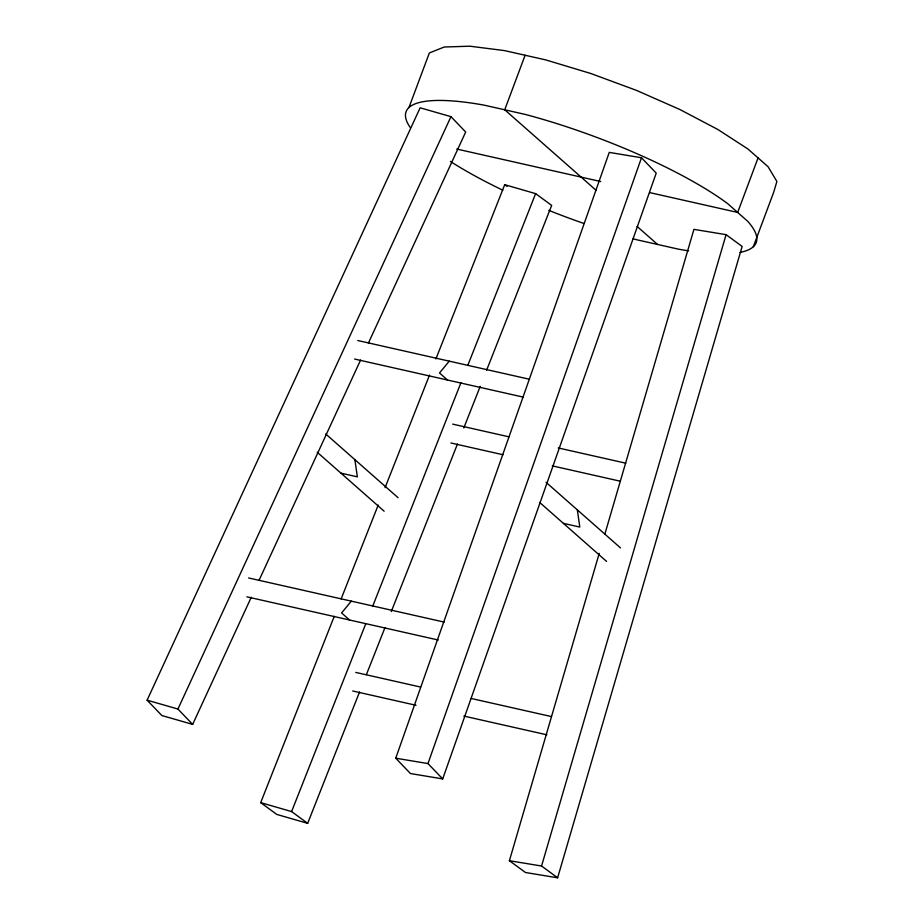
<?xml version="1.0" encoding="UTF-8"?>
<svg xmlns="http://www.w3.org/2000/svg" width="924" height="924" viewBox="0 0 924 924"><rect width="100%" height="100%" fill="white"/><g stroke="black" fill="none" stroke-linecap="round" stroke-linejoin="round"><path stroke-width="1.39" d="M604.897 533.968L693.924 229.36L726.079 234.661L742.145 246.431L557.622 877.8L525.467 872.499L509.401 860.718L599.237 553.349M557.622 877.8L541.556 866.019L726.079 234.661M395.738 758.2L609.263 152.391L641.499 157.761L656.225 173.111L442.7 778.92L410.464 773.538L395.738 758.2L427.974 763.571L442.7 778.92M427.974 763.571L641.499 157.761M408.962 107.507L429.348 52.968L444.271 47.009L469.9 46.2L504.504 50.601L545.726 59.898L590.736 73.47L636.497 90.39L679.868 109.506L717.902 129.51L748.001 149.041L768.121 166.77L776.888 181.485L773.711 192.192L753.314 246.731M525.109 55.244L504.723 109.783L596.199 190.39M758.061 157.912L737.675 212.439L649.618 192.573M359.54 691.984L307.669 823.342L276.75 814.414L260.695 802.633L334.269 616.308M341.152 598.891L378.205 505.058M385.089 487.629L429.544 375.04M435.897 358.951L504.712 184.696L535.62 193.636L551.674 205.405L486.578 370.281M307.669 823.342L291.603 811.572L365.708 623.908M372.591 606.479L460.984 382.628M467.867 365.199L535.62 193.636M366.424 674.555L384.95 627.65M391.291 611.561L457.461 444.005M463.813 427.916L480.226 386.371M251.259 597.262L192.666 724.393L161.839 715.523L147.112 700.184L420.131 107.796L450.958 116.655L465.684 132.005L368.433 343.012M192.666 724.393L177.939 709.043L450.958 116.655M259.101 580.226L360.579 360.048M449.26 361.157L439.512 372.973L447.528 380.03M351.328 601.143L341.591 612.959L349.595 620.016M509.401 860.718L541.556 866.019M456.745 149.041L600.704 181.531M357.784 340.517L529.475 379.256M354.643 359.066L523.515 397.181M452.668 424.116L508.962 436.821M558.212 447.944L625.767 463.178M450.935 442.989L503.002 454.735M552.263 465.858L619.808 481.104M340.944 473.157L357.357 476.853L354.885 459.667M563.397 523.354L579.798 527.061L577.338 509.875M248.602 577.962L444.213 622.106M246.87 596.823L438.253 640.02M355.809 672.429L420.547 687.04M471.217 698.475L551.432 716.574M352.679 690.979L416.008 705.278M463.848 716.077L546.881 734.811M147.112 700.184L177.939 709.043M260.695 802.633L291.603 811.572M504.712 184.696L506.999 186.382M637.098 226.426L657.553 244.444M546.026 482.282L620.512 547.92M539.651 502.425L606.583 561.411M325.733 433.98L398.071 497.713M317.198 452.229L384.13 511.203M740.055 252.391A186.891 42.677 20.5 0 0 747.735 221.31L727.615 203.58A186.891 42.677 20.5 0 0 525.329 114.437L484.118 105.14A186.891 42.677 20.5 0 0 410.325 127.639M688.588 250.843A186.891 42.677 20.5 0 1 678.158 249.099L636.948 239.801A186.891 42.677 20.5 0 1 632.998 238.738M583.864 223.469A186.891 42.677 20.5 0 1 548.798 210.36M502.795 190.194A186.891 42.677 20.5 0 1 450.415 161.457"/></g></svg>
